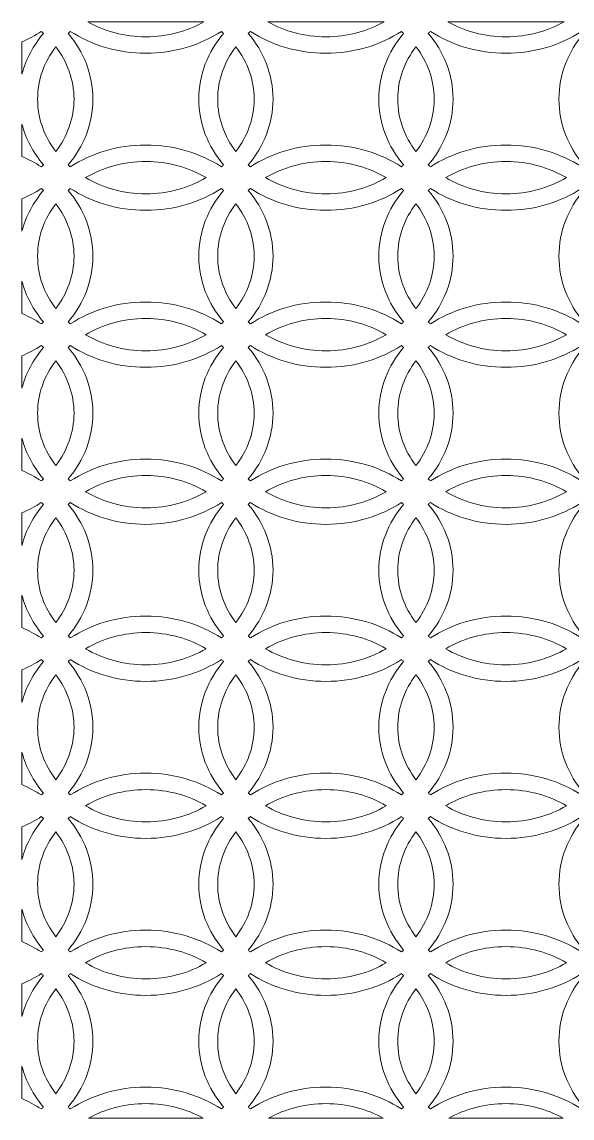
# Model space of a CAD drawing. Header units: millimetres. Extents: x -1200 to 1200, y -590 to 590.
# Drawn here: x -1200 to -608, y -590 to 590 of the extents above; entities that cross this region are included whole.
import ezdxf

# ---------------------------------------------------------------- set-up
doc = ezdxf.new("R2010")
doc.units = ezdxf.units.MM
doc.header["$MEASUREMENT"] = 0
doc.layers.add('Layer 1', color=7, linetype='Continuous')

msp = doc.modelspace()

# ---------------------------------------------------------------- linework, layer by layer
at = {"layer": 'Layer 1', "color": 250, "lineweight": 20}
for points, knots in [([(-1200.0059, 533.624), (-1195.7498, 549.783), (-1187.731, 564.7103), (-1176.8059, 577.6586), (-1177.5746, 578.3519), (-1178.3524, 579.0371), (-1179.143, 579.7112), (-1185.6782, 575.475), (-1192.6576, 571.7344), (-1200.0059, 568.5537), (-1200.0059, 568.5537), (-1200.0059, 533.624), (-1200.0059, 533.624)], [0, 0, 0, 0, 0.25, 0.25, 0.25, 0.5, 0.5, 0.5, 0.75, 0.75, 0.75, 1, 1, 1, 1]), ([(-1009.5877, 506.842), (-1009.5877, 533.3062), (-999.6671, 557.8069), (-982.917, 577.6586), (-983.6856, 578.3519), (-984.4638, 579.0371), (-985.2542, 579.7112), (-1008.0189, 564.9555), (-1036.1616, 556.2096), (-1066.5703, 556.2096), (-1096.9786, 556.2096), (-1125.1221, 564.9553), (-1147.8864, 579.7106), (-1148.6757, 579.0374), (-1149.4548, 578.356), (-1150.2222, 577.6643), (-1133.4713, 557.8115), (-1123.5527, 533.3073), (-1123.5527, 506.842), (-1123.5527, 480.3765), (-1133.471, 455.8716), (-1150.2218, 436.0191), (-1149.4548, 435.3271), (-1148.6761, 434.6456), (-1147.8875, 433.9726), (-1125.1238, 448.729), (-1096.9787, 457.4741), (-1066.5703, 457.4741), (-1036.1621, 457.4741), (-1008.0189, 448.7278), (-985.2545, 433.972), (-984.4638, 434.6463), (-983.6861, 435.3309), (-982.9173, 436.0244), (-999.6671, 455.8761), (-1009.5877, 480.3774), (-1009.5877, 506.842)], [0, 0, 0, 0, 0.083333333, 0.083333333, 0.083333333, 0.166666667, 0.166666667, 0.166666667, 0.25, 0.25, 0.25, 0.333333333, 0.333333333, 0.333333333, 0.416666667, 0.416666667, 0.416666667, 0.5, 0.5, 0.5, 0.583333333, 0.583333333, 0.583333333, 0.666666667, 0.666666667, 0.666666667, 0.75, 0.75, 0.75, 0.833333333, 0.833333333, 0.833333333, 0.916666667, 0.916666667, 0.916666667, 1, 1, 1, 1]), ([(-1129.1093, 589.9694), (-1111.021, 579.8613), (-1089.5542, 573.9943), (-1066.5703, 573.9943), (-1043.5861, 573.9943), (-1022.1204, 579.8615), (-1004.0321, 589.9694), (-1004.0321, 589.9694), (-1129.1093, 589.9694), (-1129.1093, 589.9694)], [0, 0, 0, 0, 0.333333333, 0.333333333, 0.333333333, 0.666666667, 0.666666667, 0.666666667, 1, 1, 1, 1]), ([(-815.6995, 506.842), (-815.6995, 533.3062), (-805.7785, 557.8069), (-789.0286, 577.6586), (-789.7968, 578.3519), (-790.5747, 579.0371), (-791.3653, 579.7112), (-814.13, 564.9556), (-842.273, 556.2096), (-872.6817, 556.2096), (-903.0897, 556.2096), (-931.2334, 564.9553), (-953.9975, 579.7106), (-954.7868, 579.0374), (-955.5659, 578.356), (-956.3333, 577.6643), (-939.5826, 557.8115), (-929.6643, 533.3073), (-929.6643, 506.842), (-929.6643, 480.3765), (-939.5826, 455.8716), (-956.3332, 436.0191), (-955.5659, 435.3271), (-954.7873, 434.6456), (-953.9986, 433.9726), (-931.2349, 448.729), (-903.0901, 457.4741), (-872.6817, 457.4741), (-842.273, 457.4741), (-814.13, 448.7278), (-791.3656, 433.9721), (-790.5753, 434.6463), (-789.7971, 435.3311), (-789.0286, 436.0244), (-805.7784, 455.8762), (-815.6995, 480.3774), (-815.6995, 506.842)], [0, 0, 0, 0, 0.083333333, 0.083333333, 0.083333333, 0.166666667, 0.166666667, 0.166666667, 0.25, 0.25, 0.25, 0.333333333, 0.333333333, 0.333333333, 0.416666667, 0.416666667, 0.416666667, 0.5, 0.5, 0.5, 0.583333333, 0.583333333, 0.583333333, 0.666666667, 0.666666667, 0.666666667, 0.75, 0.75, 0.75, 0.833333333, 0.833333333, 0.833333333, 0.916666667, 0.916666667, 0.916666667, 1, 1, 1, 1]), ([(-935.2209, 589.9694), (-917.1325, 579.8613), (-895.6656, 573.9943), (-872.6817, 573.9943), (-849.6976, 573.9943), (-828.2317, 579.8615), (-810.1435, 589.9694), (-810.1435, 589.9694), (-935.2209, 589.9694), (-935.2209, 589.9694)], [0, 0, 0, 0, 0.333333333, 0.333333333, 0.333333333, 0.666666667, 0.666666667, 0.666666667, 1, 1, 1, 1]), ([(-621.8105, 506.842), (-621.8105, 533.3062), (-611.8896, 557.8069), (-595.1398, 577.6586), (-595.9082, 578.3519), (-596.6859, 579.0371), (-597.4762, 579.7112), (-620.2411, 564.9556), (-648.3845, 556.2096), (-678.7928, 556.2096), (-709.201, 556.2096), (-737.3444, 564.9553), (-760.1087, 579.7106), (-760.8978, 579.0374), (-761.6769, 578.356), (-762.4444, 577.6643), (-745.6935, 557.8117), (-735.7753, 533.3073), (-735.7753, 506.842), (-735.7753, 480.3765), (-745.6935, 455.8717), (-762.4441, 436.0191), (-761.6769, 435.3271), (-760.8986, 434.6455), (-760.1099, 433.9726), (-737.3461, 448.7289), (-709.2013, 457.4741), (-678.7928, 457.4741), (-648.3845, 457.4741), (-620.2413, 448.7278), (-597.4767, 433.9721), (-596.6864, 434.6463), (-595.9085, 435.3311), (-595.14, 436.0244), (-611.8895, 455.8762), (-621.8105, 480.3774), (-621.8105, 506.842)], [0, 0, 0, 0, 0.083333333, 0.083333333, 0.083333333, 0.166666667, 0.166666667, 0.166666667, 0.25, 0.25, 0.25, 0.333333333, 0.333333333, 0.333333333, 0.416666667, 0.416666667, 0.416666667, 0.5, 0.5, 0.5, 0.583333333, 0.583333333, 0.583333333, 0.666666667, 0.666666667, 0.666666667, 0.75, 0.75, 0.75, 0.833333333, 0.833333333, 0.833333333, 0.916666667, 0.916666667, 0.916666667, 1, 1, 1, 1]), ([(-741.3324, 589.9694), (-723.2439, 579.8613), (-701.777, 573.9943), (-678.7928, 573.9943), (-655.8085, 573.9943), (-634.3431, 579.8615), (-616.2546, 589.9694), (-616.2546, 589.9694), (-741.3324, 589.9694), (-741.3324, 589.9694)], [0, 0, 0, 0, 0.333333333, 0.333333333, 0.333333333, 0.666666667, 0.666666667, 0.666666667, 1, 1, 1, 1]), ([(-1183.1294, 506.842), (-1183.1294, 527.6924), (-1175.8972, 547.1125), (-1163.5167, 563.2874), (-1151.1341, 547.1126), (-1143.9001, 527.6932), (-1143.9001, 506.842), (-1143.9001, 485.9905), (-1151.1343, 466.5708), (-1163.5167, 450.396), (-1175.8972, 466.5711), (-1183.1294, 485.9912), (-1183.1294, 506.842)], [0, 0, 0, 0, 0.25, 0.25, 0.25, 0.5, 0.5, 0.5, 0.75, 0.75, 0.75, 1, 1, 1, 1]), ([(-989.2408, 506.842), (-989.2408, 527.6924), (-982.0086, 547.1125), (-969.6277, 563.2874), (-957.245, 547.1126), (-950.0112, 527.6932), (-950.0112, 506.842), (-950.0112, 485.9905), (-957.245, 466.5706), (-969.6277, 450.3956), (-982.0086, 466.5706), (-989.2408, 485.9911), (-989.2408, 506.842)], [0, 0, 0, 0, 0.25, 0.25, 0.25, 0.5, 0.5, 0.5, 0.75, 0.75, 0.75, 1, 1, 1, 1]), ([(-795.3519, 506.842), (-795.3519, 527.6924), (-788.1198, 547.1125), (-775.7388, 563.2874), (-763.3562, 547.1126), (-756.1221, 527.6934), (-756.1221, 506.842), (-756.1221, 485.9905), (-763.3562, 466.5708), (-775.7388, 450.3959), (-788.12, 466.5709), (-795.3519, 485.9912), (-795.3519, 506.842)], [0, 0, 0, 0, 0.25, 0.25, 0.25, 0.5, 0.5, 0.5, 0.75, 0.75, 0.75, 1, 1, 1, 1]), ([(-1200.0059, 445.1281), (-1192.6578, 441.9476), (-1185.6785, 438.2081), (-1179.1434, 433.9721), (-1178.353, 434.6463), (-1177.5748, 435.3311), (-1176.8061, 436.0245), (-1187.7312, 448.973), (-1195.7498, 463.899), (-1200.0059, 480.0582), (-1200.0059, 480.0582), (-1200.0059, 445.1281), (-1200.0059, 445.1281)], [0, 0, 0, 0, 0.25, 0.25, 0.25, 0.5, 0.5, 0.5, 0.75, 0.75, 0.75, 1, 1, 1, 1]), ([(-1001.6096, 422.3246), (-1020.1901, 411.3661), (-1042.5519, 404.9604), (-1066.5703, 404.9604), (-1090.5867, 404.9604), (-1112.947, 411.3651), (-1131.527, 422.3223), (-1112.9464, 433.2806), (-1090.5884, 439.689), (-1066.5703, 439.689), (-1042.5519, 439.689), (-1020.1901, 433.2832), (-1001.6096, 422.3246)], [0, 0, 0, 0, 0.25, 0.25, 0.25, 0.5, 0.5, 0.5, 0.75, 0.75, 0.75, 1, 1, 1, 1]), ([(-807.721, 422.3246), (-826.3016, 411.3661), (-848.6637, 404.9604), (-872.6817, 404.9604), (-896.6981, 404.9604), (-919.0585, 411.3651), (-937.6384, 422.3223), (-919.0579, 433.2806), (-896.6995, 439.689), (-872.6817, 439.689), (-848.6637, 439.689), (-826.3016, 433.2832), (-807.721, 422.3246)], [0, 0, 0, 0, 0.25, 0.25, 0.25, 0.5, 0.5, 0.5, 0.75, 0.75, 0.75, 1, 1, 1, 1]), ([(-613.8321, 422.3246), (-632.4128, 411.3661), (-654.7746, 404.9604), (-678.7928, 404.9604), (-702.809, 404.9604), (-725.1698, 411.3651), (-743.7496, 422.3223), (-725.1692, 433.2805), (-702.8104, 439.689), (-678.7928, 439.689), (-654.7746, 439.689), (-632.4128, 433.2832), (-613.8321, 422.3246)], [0, 0, 0, 0, 0.25, 0.25, 0.25, 0.5, 0.5, 0.5, 0.75, 0.75, 0.75, 1, 1, 1, 1]), ([(-1200.0059, 364.5897), (-1195.7498, 380.7487), (-1187.731, 395.6762), (-1176.8059, 408.6244), (-1177.5747, 409.3179), (-1178.3526, 410.0031), (-1179.143, 410.6773), (-1185.6782, 406.441), (-1192.6576, 402.7002), (-1200.0059, 399.5196), (-1200.0059, 399.5196), (-1200.0059, 364.5897), (-1200.0059, 364.5897)], [0, 0, 0, 0, 0.25, 0.25, 0.25, 0.5, 0.5, 0.5, 0.75, 0.75, 0.75, 1, 1, 1, 1]), ([(-1009.5877, 337.8078), (-1009.5877, 364.2722), (-999.6671, 388.7727), (-982.9173, 408.6244), (-983.6857, 409.318), (-984.4638, 410.0031), (-985.2545, 410.6775), (-1008.0189, 395.9213), (-1036.1618, 387.1755), (-1066.5703, 387.1755), (-1096.9783, 387.1755), (-1125.1221, 395.9208), (-1147.8864, 410.6766), (-1148.6757, 410.0035), (-1149.4548, 409.3221), (-1150.2222, 408.6297), (-1133.4713, 388.7775), (-1123.5527, 364.2731), (-1123.5527, 337.8078), (-1123.5527, 311.3424), (-1133.471, 286.8374), (-1150.2218, 266.985), (-1149.4548, 266.2929), (-1148.6761, 265.6114), (-1147.8875, 264.9387), (-1125.1238, 279.695), (-1096.9787, 288.44), (-1066.5703, 288.44), (-1036.1621, 288.44), (-1008.0189, 279.6938), (-985.2545, 264.938), (-984.4638, 265.612), (-983.6861, 266.2969), (-982.9173, 266.9902), (-999.6671, 286.8421), (-1009.5877, 311.3436), (-1009.5877, 337.8078)], [0, 0, 0, 0, 0.083333333, 0.083333333, 0.083333333, 0.166666667, 0.166666667, 0.166666667, 0.25, 0.25, 0.25, 0.333333333, 0.333333333, 0.333333333, 0.416666667, 0.416666667, 0.416666667, 0.5, 0.5, 0.5, 0.583333333, 0.583333333, 0.583333333, 0.666666667, 0.666666667, 0.666666667, 0.75, 0.75, 0.75, 0.833333333, 0.833333333, 0.833333333, 0.916666667, 0.916666667, 0.916666667, 1, 1, 1, 1]), ([(-815.6995, 337.8078), (-815.6995, 364.2722), (-805.7785, 388.7727), (-789.0286, 408.6244), (-789.7971, 409.3179), (-790.5748, 410.0031), (-791.3656, 410.6773), (-814.13, 395.9212), (-842.2729, 387.1755), (-872.6817, 387.1755), (-903.0897, 387.1755), (-931.2334, 395.9208), (-953.9975, 410.6766), (-954.7867, 410.0035), (-955.5659, 409.3221), (-956.3333, 408.6297), (-939.5826, 388.7775), (-929.6643, 364.2731), (-929.6643, 337.8078), (-929.6643, 311.3424), (-939.5826, 286.8374), (-956.3332, 266.985), (-955.5659, 266.2929), (-954.7873, 265.6114), (-953.9986, 264.9387), (-931.2349, 279.695), (-903.0901, 288.44), (-872.6817, 288.44), (-842.273, 288.44), (-814.13, 279.6938), (-791.3656, 264.9381), (-790.5753, 265.6121), (-789.7971, 266.297), (-789.0286, 266.9902), (-805.7784, 286.8422), (-815.6995, 311.3436), (-815.6995, 337.8078)], [0, 0, 0, 0, 0.083333333, 0.083333333, 0.083333333, 0.166666667, 0.166666667, 0.166666667, 0.25, 0.25, 0.25, 0.333333333, 0.333333333, 0.333333333, 0.416666667, 0.416666667, 0.416666667, 0.5, 0.5, 0.5, 0.583333333, 0.583333333, 0.583333333, 0.666666667, 0.666666667, 0.666666667, 0.75, 0.75, 0.75, 0.833333333, 0.833333333, 0.833333333, 0.916666667, 0.916666667, 0.916666667, 1, 1, 1, 1]), ([(-621.8105, 337.8078), (-621.8105, 364.2722), (-611.8896, 388.7727), (-595.14, 408.6244), (-595.9085, 409.3179), (-596.6862, 410.0031), (-597.4764, 410.6773), (-620.2411, 395.9212), (-648.3843, 387.1755), (-678.7928, 387.1755), (-709.2008, 387.1755), (-737.3444, 395.9208), (-760.1087, 410.6766), (-760.8978, 410.0035), (-761.6769, 409.3221), (-762.4444, 408.6297), (-745.6935, 388.7775), (-735.7753, 364.2731), (-735.7753, 337.8078), (-735.7753, 311.3424), (-745.6935, 286.8374), (-762.4441, 266.985), (-761.6769, 266.2929), (-760.8986, 265.6113), (-760.1099, 264.9386), (-737.3461, 279.6948), (-709.2013, 288.44), (-678.7928, 288.44), (-648.3845, 288.44), (-620.2413, 279.6938), (-597.4767, 264.9381), (-596.6864, 265.6121), (-595.9085, 266.297), (-595.14, 266.9902), (-611.8895, 286.8422), (-621.8105, 311.3436), (-621.8105, 337.8078)], [0, 0, 0, 0, 0.083333333, 0.083333333, 0.083333333, 0.166666667, 0.166666667, 0.166666667, 0.25, 0.25, 0.25, 0.333333333, 0.333333333, 0.333333333, 0.416666667, 0.416666667, 0.416666667, 0.5, 0.5, 0.5, 0.583333333, 0.583333333, 0.583333333, 0.666666667, 0.666666667, 0.666666667, 0.75, 0.75, 0.75, 0.833333333, 0.833333333, 0.833333333, 0.916666667, 0.916666667, 0.916666667, 1, 1, 1, 1]), ([(-1183.1294, 337.8078), (-1183.1294, 358.6583), (-1175.8975, 378.0782), (-1163.5168, 394.2531), (-1151.1343, 378.0783), (-1143.9001, 358.6593), (-1143.9001, 337.8078), (-1143.9001, 316.9566), (-1151.1343, 297.5367), (-1163.5167, 281.3619), (-1175.8972, 297.537), (-1183.1294, 316.9573), (-1183.1294, 337.8078)], [0, 0, 0, 0, 0.25, 0.25, 0.25, 0.5, 0.5, 0.5, 0.75, 0.75, 0.75, 1, 1, 1, 1]), ([(-989.2408, 337.8078), (-989.2408, 358.6583), (-982.0086, 378.0782), (-969.6277, 394.2531), (-957.2447, 378.0783), (-950.0112, 358.6593), (-950.0112, 337.8078), (-950.0112, 316.9566), (-957.245, 297.5364), (-969.6277, 281.3615), (-982.0086, 297.5366), (-989.2408, 316.9572), (-989.2408, 337.8078)], [0, 0, 0, 0, 0.25, 0.25, 0.25, 0.5, 0.5, 0.5, 0.75, 0.75, 0.75, 1, 1, 1, 1]), ([(-795.3519, 337.8078), (-795.3519, 358.6583), (-788.1198, 378.0782), (-775.7388, 394.2532), (-763.356, 378.0784), (-756.1221, 358.6593), (-756.1221, 337.8078), (-756.1221, 316.9565), (-763.3562, 297.5367), (-775.7388, 281.3618), (-788.12, 297.5369), (-795.3519, 316.9573), (-795.3519, 337.8078)], [0, 0, 0, 0, 0.25, 0.25, 0.25, 0.5, 0.5, 0.5, 0.75, 0.75, 0.75, 1, 1, 1, 1]), ([(-1200.0059, 276.0941), (-1192.6578, 272.9135), (-1185.6785, 269.174), (-1179.1434, 264.9381), (-1178.353, 265.6121), (-1177.5748, 266.297), (-1176.8061, 266.9904), (-1187.7312, 279.9388), (-1195.7498, 294.8653), (-1200.0059, 311.0243), (-1200.0059, 311.0243), (-1200.0059, 276.0941), (-1200.0059, 276.0941)], [0, 0, 0, 0, 0.25, 0.25, 0.25, 0.5, 0.5, 0.5, 0.75, 0.75, 0.75, 1, 1, 1, 1]), ([(-1001.6096, 253.2907), (-1020.1901, 242.3321), (-1042.5519, 235.9264), (-1066.5703, 235.9264), (-1090.5867, 235.9264), (-1112.947, 242.3311), (-1131.527, 253.2881), (-1112.9464, 264.2463), (-1090.5884, 270.6551), (-1066.5703, 270.6551), (-1042.5519, 270.6551), (-1020.1901, 264.249), (-1001.6096, 253.2907)], [0, 0, 0, 0, 0.25, 0.25, 0.25, 0.5, 0.5, 0.5, 0.75, 0.75, 0.75, 1, 1, 1, 1]), ([(-807.721, 253.2907), (-826.3016, 242.3321), (-848.6637, 235.9264), (-872.6817, 235.9264), (-896.6981, 235.9264), (-919.0585, 242.3311), (-937.6384, 253.2881), (-919.0579, 264.2463), (-896.6995, 270.6551), (-872.6817, 270.6551), (-848.6637, 270.6551), (-826.3016, 264.249), (-807.721, 253.2907)], [0, 0, 0, 0, 0.25, 0.25, 0.25, 0.5, 0.5, 0.5, 0.75, 0.75, 0.75, 1, 1, 1, 1]), ([(-613.8321, 253.2907), (-632.4128, 242.3321), (-654.7746, 235.9264), (-678.7928, 235.9264), (-702.809, 235.9264), (-725.1698, 242.3311), (-743.7496, 253.2879), (-725.1692, 264.2463), (-702.8104, 270.6551), (-678.7928, 270.6551), (-654.7746, 270.6551), (-632.4128, 264.249), (-613.8321, 253.2907)], [0, 0, 0, 0, 0.25, 0.25, 0.25, 0.5, 0.5, 0.5, 0.75, 0.75, 0.75, 1, 1, 1, 1]), ([(-1200.0059, 195.5556), (-1195.7498, 211.7146), (-1187.731, 226.6421), (-1176.8059, 239.5905), (-1177.5747, 240.2836), (-1178.3526, 240.9691), (-1179.143, 241.6432), (-1185.6782, 237.4069), (-1192.6576, 233.6664), (-1200.0059, 230.4857), (-1200.0059, 230.4857), (-1200.0059, 195.5556), (-1200.0059, 195.5556)], [0, 0, 0, 0, 0.25, 0.25, 0.25, 0.5, 0.5, 0.5, 0.75, 0.75, 0.75, 1, 1, 1, 1]), ([(-1009.5877, 168.7738), (-1009.5877, 195.2382), (-999.6671, 219.7385), (-982.9173, 239.5905), (-983.6857, 240.2837), (-984.4638, 240.9691), (-985.2545, 241.6433), (-1008.0189, 226.8873), (-1036.1618, 218.1415), (-1066.5703, 218.1415), (-1096.9783, 218.1415), (-1125.1221, 226.8871), (-1147.8864, 241.6425), (-1148.6757, 240.9696), (-1149.4548, 240.2882), (-1150.2222, 239.5958), (-1133.4713, 219.7436), (-1123.5527, 195.2392), (-1123.5527, 168.7738), (-1123.5527, 142.3083), (-1133.471, 117.8034), (-1150.2218, 97.9511), (-1149.4548, 97.259), (-1148.6761, 96.5772), (-1147.8875, 95.9045), (-1125.1238, 110.6609), (-1096.9787, 119.4061), (-1066.5703, 119.4061), (-1036.1618, 119.4061), (-1008.0189, 110.6597), (-985.2545, 95.9037), (-984.4638, 96.5778), (-983.6856, 97.2629), (-982.917, 97.9563), (-999.6671, 117.8082), (-1009.5877, 142.3092), (-1009.5877, 168.7738)], [0, 0, 0, 0, 0.083333333, 0.083333333, 0.083333333, 0.166666667, 0.166666667, 0.166666667, 0.25, 0.25, 0.25, 0.333333333, 0.333333333, 0.333333333, 0.416666667, 0.416666667, 0.416666667, 0.5, 0.5, 0.5, 0.583333333, 0.583333333, 0.583333333, 0.666666667, 0.666666667, 0.666666667, 0.75, 0.75, 0.75, 0.833333333, 0.833333333, 0.833333333, 0.916666667, 0.916666667, 0.916666667, 1, 1, 1, 1]), ([(-815.6995, 168.7738), (-815.6995, 195.2382), (-805.7785, 219.7385), (-789.0286, 239.5905), (-789.7971, 240.2836), (-790.5748, 240.9691), (-791.3656, 241.6432), (-814.13, 226.8871), (-842.2729, 218.1415), (-872.6817, 218.1415), (-903.0897, 218.1415), (-931.2334, 226.8871), (-953.9975, 241.6425), (-954.7867, 240.9696), (-955.5659, 240.2882), (-956.3333, 239.5958), (-939.5826, 219.7436), (-929.6643, 195.2392), (-929.6643, 168.7738), (-929.6643, 142.3083), (-939.5826, 117.8034), (-956.3332, 97.9511), (-955.5659, 97.259), (-954.7873, 96.5772), (-953.9986, 95.9045), (-931.2349, 110.6609), (-903.0901, 119.4061), (-872.6817, 119.4061), (-842.2733, 119.4061), (-814.1301, 110.6597), (-791.3656, 95.9038), (-790.5753, 96.5779), (-789.7975, 97.2629), (-789.0286, 97.9565), (-805.7785, 117.8083), (-815.6995, 142.3094), (-815.6995, 168.7738)], [0, 0, 0, 0, 0.083333333, 0.083333333, 0.083333333, 0.166666667, 0.166666667, 0.166666667, 0.25, 0.25, 0.25, 0.333333333, 0.333333333, 0.333333333, 0.416666667, 0.416666667, 0.416666667, 0.5, 0.5, 0.5, 0.583333333, 0.583333333, 0.583333333, 0.666666667, 0.666666667, 0.666666667, 0.75, 0.75, 0.75, 0.833333333, 0.833333333, 0.833333333, 0.916666667, 0.916666667, 0.916666667, 1, 1, 1, 1]), ([(-621.8105, 168.7738), (-621.8105, 195.2382), (-611.8896, 219.7385), (-595.14, 239.5905), (-595.9085, 240.2836), (-596.6862, 240.9691), (-597.4764, 241.6432), (-620.2411, 226.8871), (-648.3843, 218.1415), (-678.7928, 218.1415), (-709.2008, 218.1415), (-737.3444, 226.8871), (-760.1087, 241.6425), (-760.8978, 240.9696), (-761.6769, 240.2882), (-762.4444, 239.5958), (-745.6935, 219.7436), (-735.7753, 195.2392), (-735.7753, 168.7738), (-735.7753, 142.3083), (-745.6935, 117.8035), (-762.4441, 97.9511), (-761.6769, 97.259), (-760.8986, 96.5772), (-760.1099, 95.9044), (-737.3461, 110.6608), (-709.2013, 119.4061), (-678.7928, 119.4061), (-648.3845, 119.4061), (-620.2413, 110.6597), (-597.4767, 95.9038), (-596.6864, 96.5779), (-595.9087, 97.2629), (-595.14, 97.9565), (-611.8896, 117.8083), (-621.8105, 142.3094), (-621.8105, 168.7738)], [0, 0, 0, 0, 0.083333333, 0.083333333, 0.083333333, 0.166666667, 0.166666667, 0.166666667, 0.25, 0.25, 0.25, 0.333333333, 0.333333333, 0.333333333, 0.416666667, 0.416666667, 0.416666667, 0.5, 0.5, 0.5, 0.583333333, 0.583333333, 0.583333333, 0.666666667, 0.666666667, 0.666666667, 0.75, 0.75, 0.75, 0.833333333, 0.833333333, 0.833333333, 0.916666667, 0.916666667, 0.916666667, 1, 1, 1, 1]), ([(-1183.1294, 168.7738), (-1183.1294, 189.6241), (-1175.8975, 209.0442), (-1163.5168, 225.219), (-1151.1343, 209.0443), (-1143.9001, 189.6252), (-1143.9001, 168.7738), (-1143.9001, 147.9226), (-1151.1343, 128.5025), (-1163.5167, 112.3279), (-1175.8972, 128.5028), (-1183.1294, 147.9233), (-1183.1294, 168.7738)], [0, 0, 0, 0, 0.25, 0.25, 0.25, 0.5, 0.5, 0.5, 0.75, 0.75, 0.75, 1, 1, 1, 1]), ([(-989.2408, 168.7738), (-989.2408, 189.6241), (-982.0086, 209.0442), (-969.6277, 225.219), (-957.2447, 209.0443), (-950.0112, 189.6252), (-950.0112, 168.7738), (-950.0112, 147.9226), (-957.2447, 128.5024), (-969.6277, 112.3277), (-982.0086, 128.5025), (-989.2408, 147.9232), (-989.2408, 168.7738)], [0, 0, 0, 0, 0.25, 0.25, 0.25, 0.5, 0.5, 0.5, 0.75, 0.75, 0.75, 1, 1, 1, 1]), ([(-795.3519, 168.7738), (-795.3519, 189.6241), (-788.1198, 209.0442), (-775.7388, 225.2192), (-763.356, 209.0444), (-756.1221, 189.6252), (-756.1221, 168.7738), (-756.1221, 147.9226), (-763.356, 128.5027), (-775.7388, 112.3279), (-788.1198, 128.5028), (-795.3519, 147.9232), (-795.3519, 168.7738)], [0, 0, 0, 0, 0.25, 0.25, 0.25, 0.5, 0.5, 0.5, 0.75, 0.75, 0.75, 1, 1, 1, 1]), ([(-1200.0059, 107.0601), (-1192.6578, 103.8795), (-1185.6785, 100.1399), (-1179.1434, 95.9038), (-1178.3529, 96.5779), (-1177.5747, 97.263), (-1176.8059, 97.9565), (-1187.731, 110.9049), (-1195.7498, 125.8311), (-1200.0059, 141.9901), (-1200.0059, 141.9901), (-1200.0059, 107.0601), (-1200.0059, 107.0601)], [0, 0, 0, 0, 0.25, 0.25, 0.25, 0.5, 0.5, 0.5, 0.75, 0.75, 0.75, 1, 1, 1, 1]), ([(-1001.6096, 84.2564), (-1020.1901, 73.2979), (-1042.5519, 66.8924), (-1066.5703, 66.8924), (-1090.5867, 66.8924), (-1112.9468, 73.2971), (-1131.527, 84.2539), (-1112.9464, 95.2123), (-1090.5884, 101.6211), (-1066.5703, 101.6211), (-1042.5519, 101.6211), (-1020.1901, 95.2149), (-1001.6096, 84.2564)], [0, 0, 0, 0, 0.25, 0.25, 0.25, 0.5, 0.5, 0.5, 0.75, 0.75, 0.75, 1, 1, 1, 1]), ([(-807.721, 84.2564), (-826.3016, 73.2979), (-848.6637, 66.8924), (-872.6817, 66.8924), (-896.6981, 66.8924), (-919.0584, 73.2971), (-937.6384, 84.2539), (-919.0579, 95.2123), (-896.6995, 101.6211), (-872.6817, 101.6211), (-848.6637, 101.6211), (-826.3016, 95.2149), (-807.721, 84.2564)], [0, 0, 0, 0, 0.25, 0.25, 0.25, 0.5, 0.5, 0.5, 0.75, 0.75, 0.75, 1, 1, 1, 1]), ([(-613.8321, 84.2564), (-632.4128, 73.2979), (-654.7746, 66.8924), (-678.7928, 66.8924), (-702.8093, 66.8924), (-725.1696, 73.2971), (-743.7496, 84.254), (-725.1692, 95.2125), (-702.8104, 101.6211), (-678.7928, 101.6211), (-654.7746, 101.6211), (-632.4128, 95.2149), (-613.8321, 84.2564)], [0, 0, 0, 0, 0.25, 0.25, 0.25, 0.5, 0.5, 0.5, 0.75, 0.75, 0.75, 1, 1, 1, 1]), ([(-1200.0059, 26.5217), (-1195.7498, 42.6807), (-1187.731, 57.608), (-1176.8059, 70.5566), (-1177.5747, 71.2495), (-1178.3526, 71.935), (-1179.143, 72.609), (-1185.6782, 68.3729), (-1192.6576, 64.6322), (-1200.0059, 61.4515), (-1200.0059, 61.4515), (-1200.0059, 26.5217), (-1200.0059, 26.5217)], [0, 0, 0, 0, 0.25, 0.25, 0.25, 0.5, 0.5, 0.5, 0.75, 0.75, 0.75, 1, 1, 1, 1]), ([(-1009.5877, -0.2601), (-1009.5877, 26.2041), (-999.6671, 50.7047), (-982.9173, 70.5566), (-983.6857, 71.2497), (-984.4638, 71.935), (-985.2545, 72.6091), (-1008.0189, 57.8535), (-1036.1618, 49.1075), (-1066.5703, 49.1075), (-1096.9783, 49.1075), (-1125.1221, 57.8529), (-1147.8864, 72.6084), (-1148.6757, 71.9353), (-1149.4547, 71.2539), (-1150.2221, 70.5618), (-1133.471, 50.7094), (-1123.5527, 26.2052), (-1123.5527, -0.2601), (-1123.5527, -26.7256), (-1133.471, -51.2305), (-1150.2218, -71.0829), (-1149.4548, -71.7748), (-1148.6761, -72.4566), (-1147.8875, -73.1294), (-1125.1238, -58.373), (-1096.9787, -49.6279), (-1066.5703, -49.6279), (-1036.1621, -49.6279), (-1008.0189, -58.3745), (-985.2545, -73.1302), (-984.4638, -72.456), (-983.6861, -71.7713), (-982.9173, -71.0776), (-999.6671, -51.2259), (-1009.5877, -26.7247), (-1009.5877, -0.2601)], [0, 0, 0, 0, 0.083333333, 0.083333333, 0.083333333, 0.166666667, 0.166666667, 0.166666667, 0.25, 0.25, 0.25, 0.333333333, 0.333333333, 0.333333333, 0.416666667, 0.416666667, 0.416666667, 0.5, 0.5, 0.5, 0.583333333, 0.583333333, 0.583333333, 0.666666667, 0.666666667, 0.666666667, 0.75, 0.75, 0.75, 0.833333333, 0.833333333, 0.833333333, 0.916666667, 0.916666667, 0.916666667, 1, 1, 1, 1]), ([(-815.6995, -0.2601), (-815.6995, 26.2041), (-805.7785, 50.7047), (-789.0286, 70.5566), (-789.7971, 71.2495), (-790.5748, 71.935), (-791.3656, 72.609), (-814.13, 57.8532), (-842.273, 49.1075), (-872.6817, 49.1075), (-903.0897, 49.1075), (-931.2334, 57.8529), (-953.9973, 72.6084), (-954.7867, 71.9353), (-955.5659, 71.2539), (-956.3333, 70.5618), (-939.5824, 50.7094), (-929.6643, 26.2052), (-929.6643, -0.2601), (-929.6643, -26.7256), (-939.5826, -51.2305), (-956.3332, -71.0829), (-955.5659, -71.7748), (-954.7873, -72.4566), (-953.9986, -73.1294), (-931.2349, -58.373), (-903.0901, -49.6279), (-872.6817, -49.6279), (-842.273, -49.6279), (-814.13, -58.3745), (-791.3656, -73.1301), (-790.5753, -72.4558), (-789.7971, -71.7712), (-789.0286, -71.0776), (-805.7784, -51.2259), (-815.6995, -26.7247), (-815.6995, -0.2601)], [0, 0, 0, 0, 0.083333333, 0.083333333, 0.083333333, 0.166666667, 0.166666667, 0.166666667, 0.25, 0.25, 0.25, 0.333333333, 0.333333333, 0.333333333, 0.416666667, 0.416666667, 0.416666667, 0.5, 0.5, 0.5, 0.583333333, 0.583333333, 0.583333333, 0.666666667, 0.666666667, 0.666666667, 0.75, 0.75, 0.75, 0.833333333, 0.833333333, 0.833333333, 0.916666667, 0.916666667, 0.916666667, 1, 1, 1, 1]), ([(-621.8105, -0.2601), (-621.8105, 26.2041), (-611.8896, 50.7047), (-595.14, 70.5566), (-595.9085, 71.2495), (-596.6862, 71.935), (-597.4764, 72.609), (-620.2411, 57.8532), (-648.3845, 49.1075), (-678.7928, 49.1075), (-709.201, 49.1075), (-737.3444, 57.8532), (-760.1087, 72.6086), (-760.8979, 71.9354), (-761.6769, 71.254), (-762.4444, 70.562), (-745.6936, 50.7094), (-735.7753, 26.2053), (-735.7753, -0.2601), (-735.7753, -26.7256), (-745.6935, -51.2305), (-762.4441, -71.0829), (-761.6769, -71.7748), (-760.8986, -72.4568), (-760.1099, -73.1295), (-737.3461, -58.3731), (-709.2013, -49.6279), (-678.7928, -49.6279), (-648.3845, -49.6279), (-620.2413, -58.3745), (-597.4767, -73.1301), (-596.6864, -72.4558), (-595.9085, -71.7712), (-595.14, -71.0776), (-611.8895, -51.2259), (-621.8105, -26.7247), (-621.8105, -0.2601)], [0, 0, 0, 0, 0.083333333, 0.083333333, 0.083333333, 0.166666667, 0.166666667, 0.166666667, 0.25, 0.25, 0.25, 0.333333333, 0.333333333, 0.333333333, 0.416666667, 0.416666667, 0.416666667, 0.5, 0.5, 0.5, 0.583333333, 0.583333333, 0.583333333, 0.666666667, 0.666666667, 0.666666667, 0.75, 0.75, 0.75, 0.833333333, 0.833333333, 0.833333333, 0.916666667, 0.916666667, 0.916666667, 1, 1, 1, 1]), ([(-1183.1294, -0.2601), (-1183.1294, 20.5901), (-1175.8975, 40.0101), (-1163.5168, 56.1852), (-1151.1343, 40.0102), (-1143.9001, 20.591), (-1143.9001, -0.2601), (-1143.9001, -21.1115), (-1151.1343, -40.5313), (-1163.5167, -56.706), (-1175.8972, -40.5311), (-1183.1294, -21.1108), (-1183.1294, -0.2601)], [0, 0, 0, 0, 0.25, 0.25, 0.25, 0.5, 0.5, 0.5, 0.75, 0.75, 0.75, 1, 1, 1, 1]), ([(-989.2408, -0.2601), (-989.2408, 20.5902), (-982.0086, 40.01), (-969.6277, 56.1852), (-957.2447, 40.0102), (-950.0112, 20.591), (-950.0112, -0.2601), (-950.0112, -21.1115), (-957.245, -40.5316), (-969.6277, -56.7065), (-982.0086, -40.5315), (-989.2408, -21.1109), (-989.2408, -0.2601)], [0, 0, 0, 0, 0.25, 0.25, 0.25, 0.5, 0.5, 0.5, 0.75, 0.75, 0.75, 1, 1, 1, 1]), ([(-795.3519, -0.2601), (-795.3519, 20.5902), (-788.1198, 40.0102), (-775.7388, 56.1853), (-763.356, 40.0105), (-756.1221, 20.5911), (-756.1221, -0.2601), (-756.1221, -21.1116), (-763.3562, -40.5313), (-775.7388, -56.7062), (-788.12, -40.5312), (-795.3519, -21.1108), (-795.3519, -0.2601)], [0, 0, 0, 0, 0.25, 0.25, 0.25, 0.5, 0.5, 0.5, 0.75, 0.75, 0.75, 1, 1, 1, 1]), ([(-1200.0059, -61.974), (-1192.6578, -65.1545), (-1185.6785, -68.8942), (-1179.1434, -73.1301), (-1178.353, -72.4558), (-1177.5748, -71.7712), (-1176.8061, -71.0774), (-1187.7312, -58.129), (-1195.7498, -43.2029), (-1200.0059, -27.0438), (-1200.0059, -27.0438), (-1200.0059, -61.974), (-1200.0059, -61.974)], [0, 0, 0, 0, 0.25, 0.25, 0.25, 0.5, 0.5, 0.5, 0.75, 0.75, 0.75, 1, 1, 1, 1]), ([(-1001.6096, -84.7775), (-1020.1901, -95.736), (-1042.5519, -102.1416), (-1066.5703, -102.1416), (-1090.5867, -102.1416), (-1112.947, -95.737), (-1131.527, -84.78), (-1112.9464, -73.8213), (-1090.5884, -67.4129), (-1066.5703, -67.4129), (-1042.5519, -67.4129), (-1020.1901, -73.8189), (-1001.6096, -84.7775)], [0, 0, 0, 0, 0.25, 0.25, 0.25, 0.5, 0.5, 0.5, 0.75, 0.75, 0.75, 1, 1, 1, 1]), ([(-807.721, -84.7775), (-826.3016, -95.736), (-848.6637, -102.1416), (-872.6817, -102.1416), (-896.6981, -102.1416), (-919.0585, -95.737), (-937.6384, -84.78), (-919.0579, -73.8213), (-896.6995, -67.4129), (-872.6817, -67.4129), (-848.6637, -67.4129), (-826.3016, -73.8189), (-807.721, -84.7775)], [0, 0, 0, 0, 0.25, 0.25, 0.25, 0.5, 0.5, 0.5, 0.75, 0.75, 0.75, 1, 1, 1, 1]), ([(-613.8321, -84.7775), (-632.4128, -95.736), (-654.7746, -102.1416), (-678.7928, -102.1416), (-702.809, -102.1416), (-725.1698, -95.737), (-743.7496, -84.7801), (-725.1692, -73.8216), (-702.8104, -67.4129), (-678.7928, -67.4129), (-654.7746, -67.4129), (-632.4128, -73.8189), (-613.8321, -84.7775)], [0, 0, 0, 0, 0.25, 0.25, 0.25, 0.5, 0.5, 0.5, 0.75, 0.75, 0.75, 1, 1, 1, 1]), ([(-1200.0059, -142.512), (-1195.7498, -126.353), (-1187.7312, -111.426), (-1176.8059, -98.4776), (-1177.5746, -97.7841), (-1178.3524, -97.0989), (-1179.143, -96.4249), (-1185.6782, -100.661), (-1192.6576, -104.4019), (-1200.0059, -107.5825), (-1200.0059, -107.5825), (-1200.0059, -142.512), (-1200.0059, -142.512)], [0, 0, 0, 0, 0.25, 0.25, 0.25, 0.5, 0.5, 0.5, 0.75, 0.75, 0.75, 1, 1, 1, 1]), ([(-1009.5877, -169.2943), (-1009.5877, -142.8298), (-999.6671, -118.3293), (-982.9173, -98.4776), (-983.6857, -97.7841), (-984.4638, -97.0989), (-985.2542, -96.4249), (-1008.0189, -111.1807), (-1036.1618, -119.9268), (-1066.5703, -119.9268), (-1096.9786, -119.9268), (-1125.1221, -111.1811), (-1147.8864, -96.4256), (-1148.6757, -97.0988), (-1149.4548, -97.78), (-1150.2222, -98.4721), (-1133.4713, -118.3246), (-1123.5527, -142.8287), (-1123.5527, -169.2943), (-1123.5527, -195.7598), (-1133.471, -220.2647), (-1150.2218, -240.1171), (-1149.4548, -240.8092), (-1148.6761, -241.4907), (-1147.8875, -242.1633), (-1125.1238, -227.4071), (-1096.9787, -218.662), (-1066.5703, -218.662), (-1036.1621, -218.662), (-1008.0189, -227.4086), (-985.2545, -242.1641), (-984.4638, -241.49), (-983.6861, -240.8051), (-982.9173, -240.1119), (-999.6671, -220.2602), (-1009.5877, -195.7587), (-1009.5877, -169.2943)], [0, 0, 0, 0, 0.083333333, 0.083333333, 0.083333333, 0.166666667, 0.166666667, 0.166666667, 0.25, 0.25, 0.25, 0.333333333, 0.333333333, 0.333333333, 0.416666667, 0.416666667, 0.416666667, 0.5, 0.5, 0.5, 0.583333333, 0.583333333, 0.583333333, 0.666666667, 0.666666667, 0.666666667, 0.75, 0.75, 0.75, 0.833333333, 0.833333333, 0.833333333, 0.916666667, 0.916666667, 0.916666667, 1, 1, 1, 1]), ([(-815.6995, -169.2943), (-815.6995, -142.8298), (-805.7784, -118.329), (-789.0286, -98.4775), (-789.797, -97.784), (-790.5747, -97.0989), (-791.3653, -96.4249), (-814.1296, -111.1807), (-842.2729, -119.9268), (-872.6817, -119.9268), (-903.0897, -119.9268), (-931.2334, -111.1811), (-953.9975, -96.4256), (-954.7868, -97.0988), (-955.5659, -97.78), (-956.3333, -98.4721), (-939.5826, -118.3246), (-929.6643, -142.8287), (-929.6643, -169.2943), (-929.6643, -195.7598), (-939.5826, -220.2647), (-956.3332, -240.1171), (-955.5659, -240.8092), (-954.7873, -241.4907), (-953.9986, -242.1633), (-931.2349, -227.4071), (-903.0901, -218.662), (-872.6817, -218.662), (-842.273, -218.662), (-814.13, -227.4086), (-791.3656, -242.164), (-790.5753, -241.4898), (-789.7971, -240.8049), (-789.0286, -240.1119), (-805.7784, -220.26), (-815.6995, -195.7587), (-815.6995, -169.2943)], [0, 0, 0, 0, 0.083333333, 0.083333333, 0.083333333, 0.166666667, 0.166666667, 0.166666667, 0.25, 0.25, 0.25, 0.333333333, 0.333333333, 0.333333333, 0.416666667, 0.416666667, 0.416666667, 0.5, 0.5, 0.5, 0.583333333, 0.583333333, 0.583333333, 0.666666667, 0.666666667, 0.666666667, 0.75, 0.75, 0.75, 0.833333333, 0.833333333, 0.833333333, 0.916666667, 0.916666667, 0.916666667, 1, 1, 1, 1]), ([(-621.8105, -169.2943), (-621.8105, -142.8298), (-611.8895, -118.329), (-595.1398, -98.4775), (-595.9085, -97.784), (-596.6859, -97.0989), (-597.4762, -96.4249), (-620.241, -111.1807), (-648.3843, -119.9268), (-678.7928, -119.9268), (-709.201, -119.9268), (-737.3444, -111.1811), (-760.1087, -96.4256), (-760.8978, -97.0988), (-761.6769, -97.78), (-762.4444, -98.4721), (-745.6935, -118.3246), (-735.7753, -142.8287), (-735.7753, -169.2943), (-735.7753, -195.7598), (-745.6935, -220.2645), (-762.4441, -240.1171), (-761.6769, -240.8092), (-760.8986, -241.4908), (-760.1099, -242.1634), (-737.3461, -227.4073), (-709.2013, -218.662), (-678.7928, -218.662), (-648.3845, -218.662), (-620.2413, -227.4086), (-597.4767, -242.164), (-596.6864, -241.4898), (-595.9085, -240.8049), (-595.14, -240.1119), (-611.8895, -220.26), (-621.8105, -195.7587), (-621.8105, -169.2943)], [0, 0, 0, 0, 0.083333333, 0.083333333, 0.083333333, 0.166666667, 0.166666667, 0.166666667, 0.25, 0.25, 0.25, 0.333333333, 0.333333333, 0.333333333, 0.416666667, 0.416666667, 0.416666667, 0.5, 0.5, 0.5, 0.583333333, 0.583333333, 0.583333333, 0.666666667, 0.666666667, 0.666666667, 0.75, 0.75, 0.75, 0.833333333, 0.833333333, 0.833333333, 0.916666667, 0.916666667, 0.916666667, 1, 1, 1, 1]), ([(-1183.1294, -169.2943), (-1183.1294, -148.4437), (-1175.8972, -129.0235), (-1163.5167, -112.8487), (-1151.1341, -129.0234), (-1143.9001, -148.4429), (-1143.9001, -169.2943), (-1143.9001, -190.1455), (-1151.1343, -209.5652), (-1163.5167, -225.74), (-1175.8972, -209.565), (-1183.1294, -190.1448), (-1183.1294, -169.2943)], [0, 0, 0, 0, 0.25, 0.25, 0.25, 0.5, 0.5, 0.5, 0.75, 0.75, 0.75, 1, 1, 1, 1]), ([(-989.2408, -169.2943), (-989.2408, -148.4437), (-982.0086, -129.0235), (-969.6277, -112.8487), (-957.2447, -129.0234), (-950.0112, -148.4429), (-950.0112, -169.2943), (-950.0112, -190.1455), (-957.245, -209.5655), (-969.6277, -225.7404), (-982.0086, -209.5654), (-989.2408, -190.1449), (-989.2408, -169.2943)], [0, 0, 0, 0, 0.25, 0.25, 0.25, 0.5, 0.5, 0.5, 0.75, 0.75, 0.75, 1, 1, 1, 1]), ([(-795.3519, -169.2943), (-795.3519, -148.4437), (-788.1198, -129.0235), (-775.7388, -112.8487), (-763.3562, -129.0234), (-756.1221, -148.4429), (-756.1221, -169.2943), (-756.1221, -190.1456), (-763.3562, -209.5652), (-775.7388, -225.7402), (-788.12, -209.5651), (-795.3519, -190.1448), (-795.3519, -169.2943)], [0, 0, 0, 0, 0.25, 0.25, 0.25, 0.5, 0.5, 0.5, 0.75, 0.75, 0.75, 1, 1, 1, 1]), ([(-1200.0059, -231.008), (-1192.6578, -234.1887), (-1185.6785, -237.9282), (-1179.1434, -242.164), (-1178.353, -241.4898), (-1177.5748, -240.8049), (-1176.8061, -240.1117), (-1187.7312, -227.1633), (-1195.7498, -212.2373), (-1200.0059, -196.0781), (-1200.0059, -196.0781), (-1200.0059, -231.008), (-1200.0059, -231.008)], [0, 0, 0, 0, 0.25, 0.25, 0.25, 0.5, 0.5, 0.5, 0.75, 0.75, 0.75, 1, 1, 1, 1]), ([(-1001.6096, -253.8116), (-1020.1901, -264.7701), (-1042.5519, -271.1758), (-1066.5703, -271.1758), (-1090.5867, -271.1758), (-1112.947, -264.7711), (-1131.527, -253.8139), (-1112.9464, -242.8557), (-1090.5884, -236.4469), (-1066.5703, -236.4469), (-1042.5519, -236.4469), (-1020.1901, -242.8531), (-1001.6096, -253.8116)], [0, 0, 0, 0, 0.25, 0.25, 0.25, 0.5, 0.5, 0.5, 0.75, 0.75, 0.75, 1, 1, 1, 1]), ([(-807.721, -253.8116), (-826.3016, -264.7701), (-848.6637, -271.1758), (-872.6817, -271.1758), (-896.6981, -271.1758), (-919.0585, -264.7711), (-937.6384, -253.8139), (-919.0579, -242.8557), (-896.6995, -236.4469), (-872.6817, -236.4469), (-848.6637, -236.4469), (-826.3016, -242.8531), (-807.721, -253.8116)], [0, 0, 0, 0, 0.25, 0.25, 0.25, 0.5, 0.5, 0.5, 0.75, 0.75, 0.75, 1, 1, 1, 1]), ([(-613.8321, -253.8116), (-632.4128, -264.7701), (-654.7746, -271.1758), (-678.7928, -271.1758), (-702.809, -271.1758), (-725.1698, -264.7711), (-743.7496, -253.814), (-725.1692, -242.8558), (-702.8104, -236.4469), (-678.7928, -236.4469), (-654.7746, -236.4469), (-632.4128, -242.8531), (-613.8321, -253.8116)], [0, 0, 0, 0, 0.25, 0.25, 0.25, 0.5, 0.5, 0.5, 0.75, 0.75, 0.75, 1, 1, 1, 1]), ([(-1200.0059, -311.5462), (-1195.7498, -295.387), (-1187.731, -280.4599), (-1176.8059, -267.5115), (-1177.5747, -266.8182), (-1178.3526, -266.133), (-1179.143, -265.4589), (-1185.6782, -269.695), (-1192.6576, -273.4359), (-1200.0059, -276.6166), (-1200.0059, -276.6166), (-1200.0059, -311.5462), (-1200.0059, -311.5462)], [0, 0, 0, 0, 0.25, 0.25, 0.25, 0.5, 0.5, 0.5, 0.75, 0.75, 0.75, 1, 1, 1, 1]), ([(-1009.5877, -338.3283), (-1009.5877, -311.864), (-999.6671, -287.3633), (-982.9173, -267.5115), (-983.6857, -266.818), (-984.4638, -266.133), (-985.2545, -265.4588), (-1008.0189, -280.2147), (-1036.1618, -288.9606), (-1066.5703, -288.9606), (-1096.9783, -288.9606), (-1125.1221, -280.2151), (-1147.8864, -265.4596), (-1148.6757, -266.1325), (-1149.4548, -266.8136), (-1150.2222, -267.5061), (-1133.4713, -287.3585), (-1123.5527, -311.863), (-1123.5527, -338.3283), (-1123.5527, -364.7938), (-1133.471, -389.2987), (-1150.2218, -409.151), (-1149.4548, -409.8431), (-1148.6761, -410.5246), (-1147.8875, -411.1973), (-1125.1238, -396.4412), (-1096.9787, -387.696), (-1066.5703, -387.696), (-1036.1618, -387.696), (-1008.0189, -396.4423), (-985.2545, -411.1982), (-984.4638, -410.5239), (-983.6856, -409.8393), (-982.917, -409.1458), (-999.6671, -389.2939), (-1009.5877, -364.7929), (-1009.5877, -338.3283)], [0, 0, 0, 0, 0.083333333, 0.083333333, 0.083333333, 0.166666667, 0.166666667, 0.166666667, 0.25, 0.25, 0.25, 0.333333333, 0.333333333, 0.333333333, 0.416666667, 0.416666667, 0.416666667, 0.5, 0.5, 0.5, 0.583333333, 0.583333333, 0.583333333, 0.666666667, 0.666666667, 0.666666667, 0.75, 0.75, 0.75, 0.833333333, 0.833333333, 0.833333333, 0.916666667, 0.916666667, 0.916666667, 1, 1, 1, 1]), ([(-815.6995, -338.3283), (-815.6995, -311.864), (-805.7785, -287.3633), (-789.0286, -267.5115), (-789.7971, -266.8182), (-790.5748, -266.133), (-791.3656, -265.4589), (-814.13, -280.2149), (-842.2729, -288.9606), (-872.6817, -288.9606), (-903.0897, -288.9606), (-931.2334, -280.2151), (-953.9975, -265.4596), (-954.7867, -266.1325), (-955.5659, -266.8136), (-956.3333, -267.5061), (-939.5826, -287.3585), (-929.6643, -311.863), (-929.6643, -338.3283), (-929.6643, -364.7938), (-939.5826, -389.2987), (-956.3332, -409.151), (-955.5659, -409.8431), (-954.7873, -410.5246), (-953.9986, -411.1973), (-931.2349, -396.4412), (-903.0901, -387.696), (-872.6817, -387.696), (-842.2733, -387.696), (-814.1301, -396.4421), (-791.3656, -411.198), (-790.5753, -410.5238), (-789.7971, -409.839), (-789.0286, -409.1456), (-805.7784, -389.2938), (-815.6995, -364.7927), (-815.6995, -338.3283)], [0, 0, 0, 0, 0.083333333, 0.083333333, 0.083333333, 0.166666667, 0.166666667, 0.166666667, 0.25, 0.25, 0.25, 0.333333333, 0.333333333, 0.333333333, 0.416666667, 0.416666667, 0.416666667, 0.5, 0.5, 0.5, 0.583333333, 0.583333333, 0.583333333, 0.666666667, 0.666666667, 0.666666667, 0.75, 0.75, 0.75, 0.833333333, 0.833333333, 0.833333333, 0.916666667, 0.916666667, 0.916666667, 1, 1, 1, 1]), ([(-621.8105, -338.3283), (-621.8105, -311.864), (-611.8896, -287.3633), (-595.14, -267.5115), (-595.9085, -266.8182), (-596.6862, -266.133), (-597.4764, -265.4589), (-620.2411, -280.2149), (-648.3843, -288.9606), (-678.7928, -288.9606), (-709.2008, -288.9606), (-737.3444, -280.2151), (-760.1087, -265.4596), (-760.8978, -266.1325), (-761.6769, -266.8136), (-762.4444, -267.5061), (-745.6935, -287.3585), (-735.7753, -311.863), (-735.7753, -338.3283), (-735.7753, -364.7938), (-745.6935, -389.2986), (-762.4441, -409.151), (-761.6769, -409.8431), (-760.8986, -410.5247), (-760.1099, -411.1975), (-737.3461, -396.4413), (-709.2013, -387.696), (-678.7928, -387.696), (-648.3845, -387.696), (-620.2413, -396.4421), (-597.4767, -411.198), (-596.6864, -410.5238), (-595.9085, -409.839), (-595.14, -409.1456), (-611.8895, -389.2938), (-621.8105, -364.7927), (-621.8105, -338.3283)], [0, 0, 0, 0, 0.083333333, 0.083333333, 0.083333333, 0.166666667, 0.166666667, 0.166666667, 0.25, 0.25, 0.25, 0.333333333, 0.333333333, 0.333333333, 0.416666667, 0.416666667, 0.416666667, 0.5, 0.5, 0.5, 0.583333333, 0.583333333, 0.583333333, 0.666666667, 0.666666667, 0.666666667, 0.75, 0.75, 0.75, 0.833333333, 0.833333333, 0.833333333, 0.916666667, 0.916666667, 0.916666667, 1, 1, 1, 1]), ([(-1183.1294, -338.3283), (-1183.1294, -317.4779), (-1175.8975, -298.058), (-1163.5168, -281.8831), (-1151.1343, -298.0578), (-1143.9001, -317.4768), (-1143.9001, -338.3283), (-1143.9001, -359.1794), (-1151.1343, -378.599), (-1163.5167, -394.7741), (-1175.8972, -378.599), (-1183.1294, -359.1788), (-1183.1294, -338.3283)], [0, 0, 0, 0, 0.25, 0.25, 0.25, 0.5, 0.5, 0.5, 0.75, 0.75, 0.75, 1, 1, 1, 1]), ([(-989.2408, -338.3283), (-989.2408, -317.4779), (-982.0086, -298.058), (-969.6277, -281.8831), (-957.2447, -298.0578), (-950.0112, -317.4768), (-950.0112, -338.3283), (-950.0112, -359.1794), (-957.2447, -378.5994), (-969.6277, -394.7745), (-982.0086, -378.5993), (-989.2408, -359.1791), (-989.2408, -338.3283)], [0, 0, 0, 0, 0.25, 0.25, 0.25, 0.5, 0.5, 0.5, 0.75, 0.75, 0.75, 1, 1, 1, 1]), ([(-795.3519, -338.3283), (-795.3519, -317.4779), (-788.1198, -298.058), (-775.7388, -281.8829), (-763.356, -298.0577), (-756.1221, -317.4768), (-756.1221, -338.3283), (-756.1221, -359.1795), (-763.3562, -378.5993), (-775.7388, -394.7742), (-788.12, -378.599), (-795.3519, -359.1788), (-795.3519, -338.3283)], [0, 0, 0, 0, 0.25, 0.25, 0.25, 0.5, 0.5, 0.5, 0.75, 0.75, 0.75, 1, 1, 1, 1]), ([(-1200.0059, -400.0418), (-1192.6578, -403.2224), (-1185.6785, -406.9619), (-1179.1434, -411.198), (-1178.3529, -410.5238), (-1177.5747, -409.8388), (-1176.8059, -409.1456), (-1187.731, -396.1972), (-1195.7498, -381.271), (-1200.0059, -365.112), (-1200.0059, -365.112), (-1200.0059, -400.0418), (-1200.0059, -400.0418)], [0, 0, 0, 0, 0.25, 0.25, 0.25, 0.5, 0.5, 0.5, 0.75, 0.75, 0.75, 1, 1, 1, 1]), ([(-1001.6096, -422.8456), (-1020.1901, -433.8041), (-1042.5519, -440.21), (-1066.5703, -440.21), (-1090.5867, -440.21), (-1112.9468, -433.8051), (-1131.527, -422.8482), (-1112.9464, -411.8898), (-1090.5884, -405.4809), (-1066.5703, -405.4809), (-1042.5519, -405.4809), (-1020.1901, -411.8871), (-1001.6096, -422.8456)], [0, 0, 0, 0, 0.25, 0.25, 0.25, 0.5, 0.5, 0.5, 0.75, 0.75, 0.75, 1, 1, 1, 1]), ([(-807.721, -422.8456), (-826.3016, -433.8041), (-848.6637, -440.21), (-872.6817, -440.21), (-896.6981, -440.21), (-919.0584, -433.8051), (-937.6384, -422.8482), (-919.0579, -411.8898), (-896.6995, -405.4809), (-872.6817, -405.4809), (-848.6637, -405.4809), (-826.3016, -411.8871), (-807.721, -422.8456)], [0, 0, 0, 0, 0.25, 0.25, 0.25, 0.5, 0.5, 0.5, 0.75, 0.75, 0.75, 1, 1, 1, 1]), ([(-613.8321, -422.8456), (-632.4128, -433.8041), (-654.7746, -440.21), (-678.7928, -440.21), (-702.8093, -440.21), (-725.1696, -433.8051), (-743.7496, -422.8481), (-725.1692, -411.8896), (-702.8104, -405.4809), (-678.7928, -405.4809), (-654.7746, -405.4809), (-632.4128, -411.8871), (-613.8321, -422.8456)], [0, 0, 0, 0, 0.25, 0.25, 0.25, 0.5, 0.5, 0.5, 0.75, 0.75, 0.75, 1, 1, 1, 1]), ([(-1200.0059, -480.5802), (-1195.7498, -464.4212), (-1187.731, -449.4942), (-1176.8059, -436.5458), (-1177.5747, -435.8523), (-1178.3526, -435.1671), (-1179.143, -434.4931), (-1185.6782, -438.7292), (-1192.6576, -442.4699), (-1200.0059, -445.6505), (-1200.0059, -445.6505), (-1200.0059, -480.5802), (-1200.0059, -480.5802)], [0, 0, 0, 0, 0.25, 0.25, 0.25, 0.5, 0.5, 0.5, 0.75, 0.75, 0.75, 1, 1, 1, 1]), ([(-1009.5877, -507.3624), (-1009.5877, -480.8978), (-999.6671, -456.3974), (-982.9173, -436.5458), (-983.6857, -435.8522), (-984.4638, -435.1671), (-985.2545, -434.493), (-1008.0189, -449.2487), (-1036.1618, -457.9945), (-1066.5703, -457.9945), (-1096.9783, -457.9945), (-1125.1221, -449.249), (-1147.8864, -434.4938), (-1148.6757, -435.1667), (-1149.4547, -435.8482), (-1150.2221, -436.5401), (-1133.471, -456.3926), (-1123.5527, -480.8969), (-1123.5527, -507.3624), (-1123.5527, -533.8276), (-1133.471, -558.3325), (-1150.2216, -578.1849), (-1149.4547, -578.8771), (-1148.6757, -579.5586), (-1147.8872, -580.2318), (-1125.1235, -565.4751), (-1096.9787, -556.7303), (-1066.5703, -556.7303), (-1036.1621, -556.7303), (-1008.019, -565.4762), (-985.2545, -580.2322), (-984.464, -579.5579), (-983.6857, -578.8731), (-982.9173, -578.1797), (-999.6671, -558.3283), (-1009.5877, -533.8265), (-1009.5877, -507.3624)], [0, 0, 0, 0, 0.083333333, 0.083333333, 0.083333333, 0.166666667, 0.166666667, 0.166666667, 0.25, 0.25, 0.25, 0.333333333, 0.333333333, 0.333333333, 0.416666667, 0.416666667, 0.416666667, 0.5, 0.5, 0.5, 0.583333333, 0.583333333, 0.583333333, 0.666666667, 0.666666667, 0.666666667, 0.75, 0.75, 0.75, 0.833333333, 0.833333333, 0.833333333, 0.916666667, 0.916666667, 0.916666667, 1, 1, 1, 1]), ([(-815.6995, -507.3624), (-815.6995, -480.8978), (-805.7785, -456.3974), (-789.0286, -436.5458), (-789.7971, -435.8523), (-790.5748, -435.1671), (-791.3656, -434.4931), (-814.13, -449.2489), (-842.273, -457.9945), (-872.6817, -457.9945), (-903.0897, -457.9945), (-931.2334, -449.249), (-953.9973, -434.4938), (-954.7867, -435.1667), (-955.5659, -435.8482), (-956.3333, -436.5401), (-939.5824, -456.3926), (-929.6643, -480.8969), (-929.6643, -507.3624), (-929.6643, -533.8276), (-939.5824, -558.3325), (-956.3329, -578.1849), (-955.5659, -578.8771), (-954.7873, -579.5586), (-953.9984, -580.2318), (-931.2345, -565.4751), (-903.0901, -556.7303), (-872.6817, -556.7303), (-842.2733, -556.7303), (-814.1301, -565.4763), (-791.3656, -580.2322), (-790.575, -579.5579), (-789.7975, -578.8733), (-789.0286, -578.1797), (-805.7785, -558.3281), (-815.6995, -533.8265), (-815.6995, -507.3624)], [0, 0, 0, 0, 0.083333333, 0.083333333, 0.083333333, 0.166666667, 0.166666667, 0.166666667, 0.25, 0.25, 0.25, 0.333333333, 0.333333333, 0.333333333, 0.416666667, 0.416666667, 0.416666667, 0.5, 0.5, 0.5, 0.583333333, 0.583333333, 0.583333333, 0.666666667, 0.666666667, 0.666666667, 0.75, 0.75, 0.75, 0.833333333, 0.833333333, 0.833333333, 0.916666667, 0.916666667, 0.916666667, 1, 1, 1, 1]), ([(-621.8105, -507.3624), (-621.8105, -480.8978), (-611.8896, -456.3974), (-595.14, -436.5458), (-595.9085, -435.8523), (-596.6862, -435.1671), (-597.4764, -434.4931), (-620.2411, -449.2489), (-648.3845, -457.9945), (-678.7928, -457.9945), (-709.201, -457.9945), (-737.3444, -449.2489), (-760.1087, -434.4937), (-760.8979, -435.1665), (-761.6769, -435.848), (-762.4444, -436.54), (-745.6936, -456.3926), (-735.7753, -480.8968), (-735.7753, -507.3624), (-735.7753, -533.8278), (-745.6935, -558.3328), (-762.4441, -578.185), (-761.6769, -578.8773), (-760.8984, -579.5588), (-760.1096, -580.2318), (-737.3458, -565.4751), (-709.2013, -556.7303), (-678.7928, -556.7303), (-648.3845, -556.7303), (-620.2413, -565.4763), (-597.4767, -580.2322), (-596.6862, -579.5579), (-595.9087, -578.8733), (-595.14, -578.1797), (-611.8896, -558.3281), (-621.8105, -533.8265), (-621.8105, -507.3624)], [0, 0, 0, 0, 0.083333333, 0.083333333, 0.083333333, 0.166666667, 0.166666667, 0.166666667, 0.25, 0.25, 0.25, 0.333333333, 0.333333333, 0.333333333, 0.416666667, 0.416666667, 0.416666667, 0.5, 0.5, 0.5, 0.583333333, 0.583333333, 0.583333333, 0.666666667, 0.666666667, 0.666666667, 0.75, 0.75, 0.75, 0.833333333, 0.833333333, 0.833333333, 0.916666667, 0.916666667, 0.916666667, 1, 1, 1, 1]), ([(-1183.1294, -507.3624), (-1183.1294, -486.5122), (-1175.8975, -467.092), (-1163.5168, -450.9171), (-1151.1343, -467.0919), (-1143.9001, -486.5111), (-1143.9001, -507.3624), (-1143.9001, -528.2137), (-1151.1341, -547.6336), (-1163.5164, -563.8083), (-1175.8972, -547.6334), (-1183.1294, -528.213), (-1183.1294, -507.3624)], [0, 0, 0, 0, 0.25, 0.25, 0.25, 0.5, 0.5, 0.5, 0.75, 0.75, 0.75, 1, 1, 1, 1]), ([(-989.2408, -507.3624), (-989.2408, -486.5121), (-982.0086, -467.0921), (-969.6277, -450.9171), (-957.2447, -467.0919), (-950.0112, -486.5111), (-950.0112, -507.3624), (-950.0112, -528.2137), (-957.245, -547.6334), (-969.6277, -563.8081), (-982.0086, -547.6332), (-989.2408, -528.213), (-989.2408, -507.3624)], [0, 0, 0, 0, 0.25, 0.25, 0.25, 0.5, 0.5, 0.5, 0.75, 0.75, 0.75, 1, 1, 1, 1]), ([(-795.3519, -507.3624), (-795.3519, -486.5121), (-788.1198, -467.0919), (-775.7388, -450.9169), (-763.356, -467.0916), (-756.1221, -486.511), (-756.1221, -507.3624), (-756.1221, -528.2137), (-763.356, -547.6336), (-775.7385, -563.8085), (-788.1198, -547.6336), (-795.3519, -528.213), (-795.3519, -507.3624)], [0, 0, 0, 0, 0.25, 0.25, 0.25, 0.5, 0.5, 0.5, 0.75, 0.75, 0.75, 1, 1, 1, 1]), ([(-1200.0059, -569.076), (-1192.6578, -572.2565), (-1185.6785, -575.9961), (-1179.1434, -580.2322), (-1178.3529, -579.5579), (-1177.5747, -578.8731), (-1176.8059, -578.1797), (-1187.731, -565.2315), (-1195.7498, -550.3052), (-1200.0059, -534.1461), (-1200.0059, -534.1461), (-1200.0059, -569.076), (-1200.0059, -569.076)], [0, 0, 0, 0, 0.25, 0.25, 0.25, 0.5, 0.5, 0.5, 0.75, 0.75, 0.75, 1, 1, 1, 1]), ([(-1004.864, -590.0306), (-1022.7772, -580.2047), (-1043.9375, -574.515), (-1066.5703, -574.515), (-1089.201, -574.515), (-1110.3576, -580.206), (-1128.2695, -590.0306), (-1128.2695, -590.0306), (-1004.864, -590.0306), (-1004.864, -590.0306)], [0, 0, 0, 0, 0.333333333, 0.333333333, 0.333333333, 0.666666667, 0.666666667, 0.666666667, 1, 1, 1, 1]), ([(-810.9753, -590.0306), (-828.8886, -580.2047), (-850.049, -574.515), (-872.6817, -574.515), (-895.3122, -574.515), (-916.469, -580.206), (-934.3809, -590.0306), (-934.3809, -590.0306), (-810.9753, -590.0306), (-810.9753, -590.0306)], [0, 0, 0, 0, 0.333333333, 0.333333333, 0.333333333, 0.666666667, 0.666666667, 0.666666667, 1, 1, 1, 1]), ([(-617.0865, -590.0306), (-634.9997, -580.2047), (-656.16, -574.515), (-678.7928, -574.515), (-701.4231, -574.515), (-722.5799, -580.2061), (-740.492, -590.0306), (-740.492, -590.0306), (-617.0865, -590.0306), (-617.0865, -590.0306)], [0, 0, 0, 0, 0.333333333, 0.333333333, 0.333333333, 0.666666667, 0.666666667, 0.666666667, 1, 1, 1, 1])]:
    msp.add_open_spline(points, degree=3, knots=knots, dxfattribs=at)

doc.saveas('drawing.dxf')
